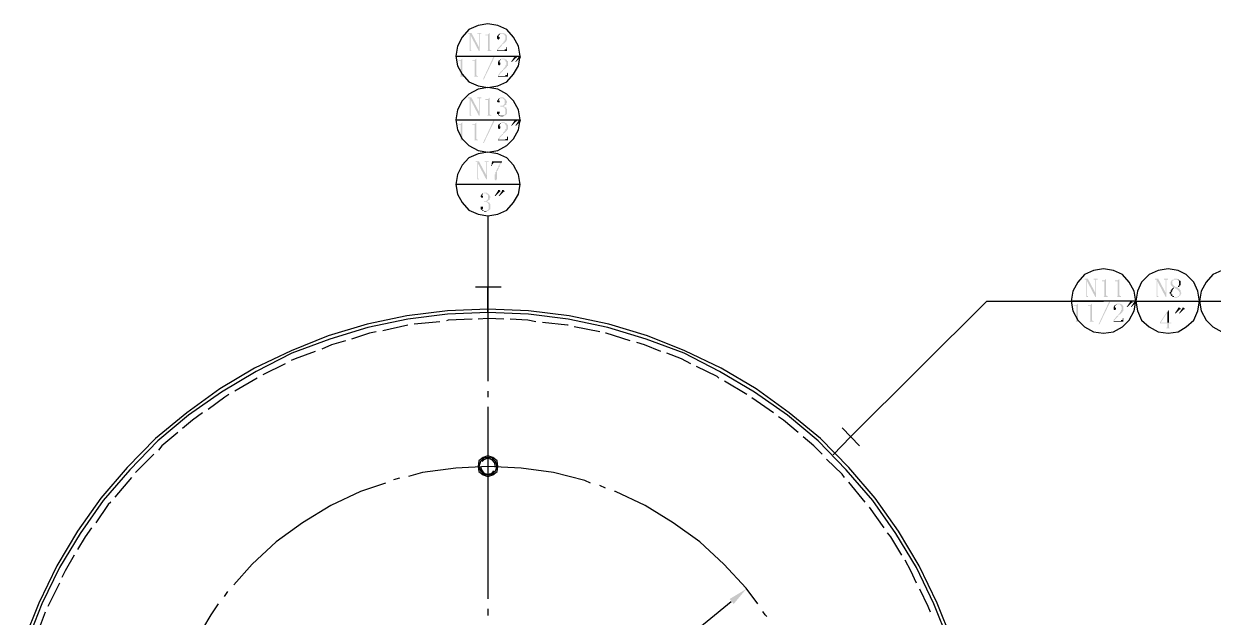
# Model space of a CAD drawing. Extents: x 51 to 246, y 3 to 417.
# Drawn here: x 85.8 to 146.7, y 130.6 to 160.9 of the extents above; entities that cross this region are included whole.
import ezdxf

# ---------------------------------------------------------------- set-up
doc = ezdxf.new("R2010")
doc.units = 0
doc.header["$MEASUREMENT"] = 0
doc.layers.add('_____1', color=160, linetype='Continuous')

msp = doc.modelspace()

# ---------------------------------------------------------------- hatches: boundary and pattern name
at = {"layer": '_____1'}
for points in [[(108.712, 160.443), (108.543, 160.443), (108.543, 160.401), (108.627, 160.401), (108.627, 160.358), (108.67, 160.316), (109.093, 159.512), (109.093, 159.723)], [(108.627, 160.358), (108.627, 159.512), (108.543, 159.512), (108.754, 159.512), (108.712, 159.512), (108.712, 159.554), (108.67, 159.554), (108.67, 160.316)], [(109.22, 160.443), (109.008, 160.443), (109.008, 160.401), (109.093, 160.401), (109.093, 159.512), (109.135, 159.512), (109.135, 160.401), (109.22, 160.401)], [(109.643, 160.443), (109.559, 160.358), (109.432, 160.358), (109.432, 160.316), (109.559, 160.316), (109.559, 159.554), (109.516, 159.512), (109.432, 159.512), (109.813, 159.512), (109.728, 159.512), (109.728, 159.554), (109.686, 159.554), (109.643, 159.596)], [(110.278, 160.443), (110.194, 160.443), (110.194, 160.401), (110.151, 160.401), (110.363, 160.401), (110.363, 160.358), (110.405, 160.358), (110.405, 160.316), (110.448, 160.274), (110.448, 160.104), (110.405, 160.104), (110.405, 160.02), (110.363, 160.02), (110.363, 159.977), (110.278, 159.893), (110.278, 159.85), (110.236, 159.85), (110.236, 159.808), (110.194, 159.808), (110.194, 159.766), (110.151, 159.766), (110.151, 159.723), (110.109, 159.723), (110.109, 159.681), (110.024, 159.596), (110.024, 159.554), (110.067, 159.554), (110.067, 159.596), (110.109, 159.596), (110.109, 159.638), (110.278, 159.808), (110.278, 159.85), (110.321, 159.85), (110.321, 159.893), (110.363, 159.893), (110.49, 160.02), (110.49, 160.062), (110.532, 160.062), (110.532, 160.316), (110.49, 160.316), (110.49, 160.358), (110.448, 160.401), (110.405, 160.401), (110.363, 160.443), (110.321, 160.443)], [(110.151, 160.401), (110.109, 160.358), (110.067, 160.358), (110.067, 160.316), (110.024, 160.274), (110.024, 160.147), (110.067, 160.104), (110.109, 160.104), (110.151, 160.147), (110.151, 160.231), (110.109, 160.231), (110.109, 160.316), (110.194, 160.401), (110.278, 160.401)], [(110.532, 159.723), (110.49, 159.681), (110.49, 159.596), (110.405, 159.596), (110.405, 159.554), (110.024, 159.554), (110.024, 159.512), (110.532, 159.512)], [(108.246, 159.131), (108.162, 159.046), (108.035, 159.046), (108.035, 159.004), (108.162, 159.004), (108.162, 158.242), (108.119, 158.199), (108.035, 158.199), (108.416, 158.199), (108.331, 158.199), (108.331, 158.242), (108.289, 158.242), (108.246, 158.284)], [(108.966, 159.131), (108.881, 159.046), (108.754, 159.046), (108.754, 159.004), (108.881, 159.004), (108.881, 158.242), (108.839, 158.199), (108.754, 158.199), (109.135, 158.199), (109.051, 158.199), (109.051, 158.242), (109.008, 158.242), (108.966, 158.284)], [(110.321, 159.131), (110.236, 159.131), (110.236, 159.088), (110.194, 159.088), (110.405, 159.088), (110.405, 159.046), (110.448, 159.046), (110.448, 159.004), (110.49, 158.961), (110.49, 158.792), (110.448, 158.792), (110.448, 158.707), (110.405, 158.707), (110.405, 158.665), (110.321, 158.58), (110.321, 158.538), (110.278, 158.538), (110.278, 158.496), (110.236, 158.496), (110.236, 158.453), (110.194, 158.453), (110.194, 158.411), (110.151, 158.411), (110.151, 158.369), (110.067, 158.284), (110.067, 158.242), (110.109, 158.242), (110.109, 158.284), (110.151, 158.284), (110.151, 158.326), (110.321, 158.496), (110.321, 158.538), (110.363, 158.538), (110.363, 158.58), (110.405, 158.58), (110.532, 158.707), (110.532, 158.75), (110.575, 158.75), (110.575, 159.004), (110.532, 159.004), (110.532, 159.046), (110.49, 159.088), (110.448, 159.088), (110.405, 159.131), (110.363, 159.131)], [(110.194, 159.088), (110.151, 159.046), (110.109, 159.046), (110.109, 159.004), (110.067, 158.961), (110.067, 158.834), (110.109, 158.792), (110.151, 158.792), (110.194, 158.834), (110.194, 158.919), (110.151, 158.919), (110.151, 159.004), (110.236, 159.088), (110.321, 159.088)], [(110.956, 159.258), (110.913, 159.258), (110.913, 159.215), (110.744, 158.961), (110.786, 158.961), (110.998, 159.173), (111.04, 159.173), (111.04, 159.215), (110.998, 159.258)], [(111.167, 159.258), (111.125, 159.258), (111.125, 159.215), (110.956, 158.961), (110.998, 158.961), (111.21, 159.173), (111.252, 159.173), (111.252, 159.215), (111.21, 159.258)], [(110.575, 158.411), (110.532, 158.369), (110.532, 158.284), (110.448, 158.284), (110.448, 158.242), (110.067, 158.242), (110.067, 158.199), (110.575, 158.199)], [(108.712, 157.141), (108.543, 157.141), (108.543, 157.099), (108.627, 157.099), (108.627, 157.056), (108.67, 157.014), (109.093, 156.21), (109.093, 156.421)], [(108.627, 157.056), (108.627, 156.21), (108.543, 156.21), (108.754, 156.21), (108.712, 156.21), (108.712, 156.252), (108.67, 156.252), (108.67, 157.014)], [(109.22, 157.141), (109.008, 157.141), (109.008, 157.099), (109.093, 157.099), (109.093, 156.21), (109.135, 156.21), (109.135, 157.099), (109.22, 157.099)], [(109.643, 157.141), (109.559, 157.056), (109.432, 157.056), (109.432, 157.014), (109.559, 157.014), (109.559, 156.252), (109.516, 156.21), (109.432, 156.21), (109.813, 156.21), (109.728, 156.21), (109.728, 156.252), (109.686, 156.252), (109.643, 156.294)], [(110.151, 157.099), (110.109, 157.099), (110.109, 157.056), (110.067, 157.056), (110.067, 157.014), (110.024, 156.972), (110.024, 156.929), (110.067, 156.887), (110.151, 156.887), (110.151, 156.972), (110.109, 156.972), (110.109, 157.014), (110.151, 157.056), (110.151, 157.099), (110.236, 157.099)], [(110.278, 157.141), (110.194, 157.141), (110.151, 157.099), (110.321, 157.099), (110.321, 157.056), (110.363, 157.056), (110.405, 157.014), (110.405, 156.802), (110.321, 156.718), (110.194, 156.718), (110.194, 156.675), (110.321, 156.675), (110.363, 156.633), (110.405, 156.633), (110.405, 156.591), (110.448, 156.548), (110.448, 156.294), (110.405, 156.294), (110.405, 156.252), (110.363, 156.252), (110.321, 156.21), (110.236, 156.21), (110.448, 156.21), (110.448, 156.252), (110.49, 156.252), (110.49, 156.294), (110.532, 156.294), (110.532, 156.548), (110.49, 156.591), (110.49, 156.633), (110.448, 156.633), (110.405, 156.675), (110.363, 156.675), (110.363, 156.718), (110.405, 156.718), (110.448, 156.76), (110.49, 156.76), (110.49, 156.845), (110.532, 156.887), (110.532, 156.929), (110.49, 156.972), (110.49, 157.014), (110.405, 157.099), (110.363, 157.099), (110.363, 157.141), (110.321, 157.141)], [(110.067, 156.421), (110.024, 156.421), (110.024, 156.294), (110.067, 156.294), (110.067, 156.252), (110.109, 156.252), (110.109, 156.21), (110.194, 156.21), (110.194, 156.167), (110.321, 156.167), (110.363, 156.21), (110.405, 156.21), (110.194, 156.21), (110.151, 156.252), (110.109, 156.252), (110.109, 156.294), (110.151, 156.337), (110.151, 156.421), (110.109, 156.421)], [(108.246, 155.871), (108.162, 155.786), (108.035, 155.786), (108.035, 155.744), (108.162, 155.744), (108.162, 154.982), (108.119, 154.94), (108.035, 154.94), (108.416, 154.94), (108.331, 154.94), (108.331, 154.982), (108.289, 154.982), (108.246, 155.024)], [(108.966, 155.871), (108.881, 155.786), (108.754, 155.786), (108.754, 155.744), (108.881, 155.744), (108.881, 154.982), (108.839, 154.94), (108.754, 154.94), (109.135, 154.94), (109.051, 154.94), (109.051, 154.982), (109.008, 154.982), (108.966, 155.024)], [(110.321, 155.871), (110.236, 155.871), (110.236, 155.829), (110.194, 155.829), (110.405, 155.829), (110.405, 155.786), (110.448, 155.786), (110.448, 155.744), (110.49, 155.702), (110.49, 155.532), (110.448, 155.532), (110.448, 155.448), (110.405, 155.448), (110.405, 155.405), (110.321, 155.321), (110.321, 155.278), (110.278, 155.278), (110.278, 155.236), (110.236, 155.236), (110.236, 155.194), (110.194, 155.194), (110.194, 155.151), (110.151, 155.151), (110.151, 155.109), (110.067, 155.024), (110.067, 154.982), (110.109, 154.982), (110.109, 155.024), (110.151, 155.024), (110.151, 155.067), (110.321, 155.236), (110.321, 155.278), (110.363, 155.278), (110.363, 155.321), (110.405, 155.321), (110.532, 155.448), (110.532, 155.49), (110.575, 155.49), (110.575, 155.744), (110.532, 155.744), (110.532, 155.786), (110.49, 155.829), (110.448, 155.829), (110.405, 155.871), (110.363, 155.871)], [(110.194, 155.829), (110.151, 155.786), (110.109, 155.786), (110.109, 155.744), (110.067, 155.702), (110.067, 155.575), (110.109, 155.532), (110.151, 155.532), (110.194, 155.575), (110.194, 155.659), (110.151, 155.659), (110.151, 155.744), (110.236, 155.829), (110.321, 155.829)], [(110.956, 155.998), (110.913, 155.998), (110.913, 155.956), (110.744, 155.702), (110.786, 155.702), (110.998, 155.913), (111.04, 155.913), (111.04, 155.956), (110.998, 155.998)], [(111.167, 155.998), (111.125, 155.998), (111.125, 155.956), (110.956, 155.702), (110.998, 155.702), (111.21, 155.913), (111.252, 155.913), (111.252, 155.956), (111.21, 155.998)], [(110.575, 155.151), (110.532, 155.109), (110.532, 155.024), (110.448, 155.024), (110.448, 154.982), (110.067, 154.982), (110.067, 154.94), (110.575, 154.94)], [(109.093, 153.881), (108.924, 153.881), (108.924, 153.839), (109.008, 153.839), (109.008, 153.797), (109.051, 153.754), (109.474, 152.95), (109.474, 153.162)], [(109.008, 153.797), (109.008, 152.95), (108.924, 152.95), (109.135, 152.95), (109.093, 152.95), (109.093, 152.992), (109.051, 152.992), (109.051, 153.754)], [(109.601, 153.881), (109.389, 153.881), (109.389, 153.839), (109.474, 153.839), (109.474, 152.95), (109.516, 152.95), (109.516, 153.839), (109.601, 153.839)], [(110.278, 153.881), (109.77, 153.881), (109.728, 153.627), (109.77, 153.627), (109.77, 153.712), (109.813, 153.712), (109.813, 153.754), (109.855, 153.797), (110.236, 153.797), (110.278, 153.839)], [(110.236, 153.797), (110.194, 153.797), (110.151, 153.754), (110.151, 153.712), (110.109, 153.67), (110.109, 153.627), (110.067, 153.585), (110.067, 153.543), (110.024, 153.5), (110.024, 153.458), (109.982, 153.416), (109.982, 153.331), (109.94, 153.331), (109.94, 153.204), (109.897, 153.204), (109.897, 152.95), (109.94, 152.908), (109.982, 152.908), (109.982, 152.95), (110.024, 152.95), (110.024, 153.373), (110.067, 153.416), (110.067, 153.458), (110.109, 153.5), (110.109, 153.585), (110.151, 153.585), (110.151, 153.67), (110.194, 153.712), (110.194, 153.754), (110.236, 153.754)], [(109.305, 152.23), (109.262, 152.23), (109.262, 152.188), (109.22, 152.188), (109.22, 152.146), (109.178, 152.103), (109.178, 152.061), (109.22, 152.019), (109.305, 152.019), (109.305, 152.103), (109.262, 152.103), (109.262, 152.146), (109.305, 152.188), (109.305, 152.23), (109.389, 152.23)], [(109.432, 152.273), (109.347, 152.273), (109.305, 152.23), (109.474, 152.23), (109.474, 152.188), (109.516, 152.188), (109.559, 152.146), (109.559, 151.934), (109.474, 151.849), (109.347, 151.849), (109.347, 151.807), (109.474, 151.807), (109.516, 151.765), (109.559, 151.765), (109.559, 151.722), (109.601, 151.68), (109.601, 151.426), (109.559, 151.426), (109.559, 151.384), (109.516, 151.384), (109.474, 151.341), (109.389, 151.341), (109.601, 151.341), (109.601, 151.384), (109.643, 151.384), (109.643, 151.426), (109.686, 151.426), (109.686, 151.68), (109.643, 151.722), (109.643, 151.765), (109.601, 151.765), (109.559, 151.807), (109.516, 151.807), (109.516, 151.849), (109.559, 151.849), (109.601, 151.892), (109.643, 151.892), (109.643, 151.976), (109.686, 152.019), (109.686, 152.061), (109.643, 152.103), (109.643, 152.146), (109.559, 152.23), (109.516, 152.23), (109.516, 152.273), (109.474, 152.273)], [(110.109, 152.4), (110.067, 152.4), (110.067, 152.357), (109.897, 152.103), (109.94, 152.103), (110.151, 152.315), (110.194, 152.315), (110.194, 152.357), (110.151, 152.4)], [(110.321, 152.4), (110.278, 152.4), (110.278, 152.357), (110.109, 152.103), (110.151, 152.103), (110.363, 152.315), (110.405, 152.315), (110.405, 152.357), (110.363, 152.4)], [(109.22, 151.553), (109.178, 151.553), (109.178, 151.426), (109.22, 151.426), (109.22, 151.384), (109.262, 151.384), (109.262, 151.341), (109.347, 151.341), (109.347, 151.299), (109.474, 151.299), (109.516, 151.341), (109.559, 151.341), (109.347, 151.341), (109.305, 151.384), (109.262, 151.384), (109.262, 151.426), (109.305, 151.468), (109.305, 151.553), (109.262, 151.553)], [(140.25, 147.87), (140.081, 147.87), (140.081, 147.828), (140.166, 147.828), (140.166, 147.785), (140.208, 147.743), (140.631, 146.938), (140.631, 147.15)], [(140.166, 147.785), (140.166, 146.938), (140.081, 146.938), (140.293, 146.938), (140.25, 146.938), (140.25, 146.981), (140.208, 146.981), (140.208, 147.743)], [(140.758, 147.87), (140.547, 147.87), (140.547, 147.828), (140.631, 147.828), (140.631, 146.938), (140.674, 146.938), (140.674, 147.828), (140.758, 147.828)], [(141.182, 147.87), (141.097, 147.785), (140.97, 147.785), (140.97, 147.743), (141.097, 147.743), (141.097, 146.981), (141.055, 146.938), (140.97, 146.938), (141.351, 146.938), (141.266, 146.938), (141.266, 146.981), (141.224, 146.981), (141.182, 147.023)], [(141.859, 147.87), (141.774, 147.785), (141.647, 147.785), (141.647, 147.743), (141.774, 147.743), (141.774, 146.981), (141.732, 146.938), (141.647, 146.938), (142.028, 146.938), (141.944, 146.938), (141.944, 146.981), (141.901, 146.981), (141.859, 147.023)], [(143.849, 147.87), (143.679, 147.87), (143.679, 147.828), (143.764, 147.828), (143.764, 147.785), (143.806, 147.743), (144.23, 146.938), (144.23, 147.15)], [(143.764, 147.785), (143.764, 146.938), (143.679, 146.938), (143.891, 146.938), (143.849, 146.938), (143.849, 146.981), (143.806, 146.981), (143.806, 147.743)], [(144.357, 147.87), (144.145, 147.87), (144.145, 147.828), (144.23, 147.828), (144.23, 146.938), (144.272, 146.938), (144.272, 147.828), (144.357, 147.828)], [(144.611, 147.404), (144.526, 147.32), (144.526, 147.277), (144.484, 147.277), (144.484, 147.193), (144.441, 147.193), (144.441, 147.108), (144.484, 147.108), (144.484, 147.023), (144.526, 146.981), (144.568, 146.981), (144.568, 146.938), (144.738, 146.938), (144.653, 146.938), (144.653, 146.981), (144.611, 146.981), (144.568, 147.023), (144.568, 147.066), (144.526, 147.066), (144.526, 147.193), (144.568, 147.235), (144.568, 147.277), (144.611, 147.32), (144.611, 147.362), (144.653, 147.362), (144.653, 147.404)], [(144.738, 147.87), (144.653, 147.87), (144.653, 147.828), (144.568, 147.828), (144.568, 147.785), (144.526, 147.785), (144.526, 147.743), (144.484, 147.701), (144.484, 147.574), (144.526, 147.531), (144.526, 147.489), (144.568, 147.489), (144.568, 147.447), (144.611, 147.447), (144.653, 147.404), (144.611, 147.404), (144.695, 147.404), (144.738, 147.362), (144.78, 147.362), (144.78, 147.32), (144.822, 147.32), (144.907, 147.235), (144.907, 147.193), (144.949, 147.193), (144.949, 147.066), (144.907, 147.023), (144.907, 146.981), (144.865, 146.981), (144.822, 146.938), (144.611, 146.938), (144.653, 146.938), (144.695, 146.896), (144.822, 146.896), (144.865, 146.938), (144.907, 146.938), (144.907, 146.981), (144.949, 146.981), (144.949, 147.023), (144.992, 147.023), (144.992, 147.108), (145.034, 147.108), (145.034, 147.15), (144.992, 147.193), (144.992, 147.277), (144.949, 147.32), (144.949, 147.362), (144.907, 147.362), (144.865, 147.404), (144.822, 147.404), (144.865, 147.447), (144.738, 147.447), (144.695, 147.489), (144.653, 147.489), (144.653, 147.531), (144.611, 147.531), (144.611, 147.574), (144.568, 147.574), (144.568, 147.743), (144.611, 147.785), (144.653, 147.785), (144.653, 147.828), (144.865, 147.828), (144.822, 147.87), (144.78, 147.87)], [(144.865, 147.828), (144.738, 147.828), (144.822, 147.828), (144.865, 147.785), (144.907, 147.785), (144.907, 147.658), (144.949, 147.658), (144.907, 147.616), (144.907, 147.531), (144.865, 147.489), (144.865, 147.447), (144.78, 147.447), (144.907, 147.447), (144.949, 147.489), (144.949, 147.531), (144.992, 147.531), (144.992, 147.743), (144.949, 147.785), (144.907, 147.785), (144.907, 147.828)], [(142.452, 146.727), (142.409, 146.727), (142.409, 146.685), (142.24, 146.431), (142.282, 146.431), (142.494, 146.642), (142.536, 146.642), (142.536, 146.685), (142.494, 146.727)], [(142.663, 146.727), (142.621, 146.727), (142.621, 146.685), (142.452, 146.431), (142.494, 146.431), (142.706, 146.642), (142.748, 146.642), (142.748, 146.685), (142.706, 146.727)], [(139.742, 146.6), (139.658, 146.515), (139.531, 146.515), (139.531, 146.473), (139.658, 146.473), (139.658, 145.711), (139.615, 145.669), (139.531, 145.669), (139.912, 145.669), (139.827, 145.669), (139.827, 145.711), (139.785, 145.711), (139.742, 145.753)], [(140.462, 146.6), (140.377, 146.515), (140.25, 146.515), (140.25, 146.473), (140.377, 146.473), (140.377, 145.711), (140.335, 145.669), (140.25, 145.669), (140.631, 145.669), (140.547, 145.669), (140.547, 145.711), (140.504, 145.711), (140.462, 145.753)], [(141.817, 146.6), (141.732, 146.6), (141.732, 146.558), (141.69, 146.558), (141.901, 146.558), (141.901, 146.515), (141.944, 146.515), (141.944, 146.473), (141.986, 146.431), (141.986, 146.261), (141.944, 146.261), (141.944, 146.177), (141.901, 146.177), (141.901, 146.134), (141.817, 146.05), (141.817, 146.007), (141.774, 146.007), (141.774, 145.965), (141.732, 145.965), (141.732, 145.923), (141.69, 145.923), (141.69, 145.88), (141.647, 145.88), (141.647, 145.838), (141.563, 145.753), (141.563, 145.711), (141.605, 145.711), (141.605, 145.753), (141.647, 145.753), (141.647, 145.796), (141.817, 145.965), (141.817, 146.007), (141.859, 146.007), (141.859, 146.05), (141.901, 146.05), (142.028, 146.177), (142.028, 146.219), (142.071, 146.219), (142.071, 146.473), (142.028, 146.473), (142.028, 146.515), (141.986, 146.558), (141.944, 146.558), (141.901, 146.6), (141.859, 146.6)], [(141.69, 146.558), (141.647, 146.515), (141.605, 146.515), (141.605, 146.473), (141.563, 146.431), (141.563, 146.304), (141.605, 146.261), (141.647, 146.261), (141.69, 146.304), (141.69, 146.388), (141.647, 146.388), (141.647, 146.473), (141.732, 146.558), (141.817, 146.558)], [(144.399, 146.261), (144.357, 146.261), (143.933, 145.626), (143.933, 145.584), (144.314, 145.584), (144.314, 145.372), (144.272, 145.372), (144.272, 145.33), (144.145, 145.33), (144.526, 145.33), (144.441, 145.33), (144.399, 145.372), (144.399, 145.584), (144.526, 145.584), (144.526, 145.626), (143.976, 145.626), (144.314, 146.134)], [(144.399, 146.261), (144.314, 146.134), (144.314, 145.626), (143.976, 145.626), (144.399, 145.626)], [(144.907, 146.388), (144.865, 146.388), (144.865, 146.346), (144.695, 146.092), (144.738, 146.092), (144.949, 146.304), (144.992, 146.304), (144.992, 146.346), (144.949, 146.388)], [(145.119, 146.388), (145.076, 146.388), (145.076, 146.346), (144.907, 146.092), (144.949, 146.092), (145.161, 146.304), (145.203, 146.304), (145.203, 146.346), (145.161, 146.388)], [(142.071, 145.88), (142.028, 145.838), (142.028, 145.753), (141.944, 145.753), (141.944, 145.711), (141.563, 145.711), (141.563, 145.669), (142.071, 145.669)], [(121.92, 131.487), (122.132, 131.233), (122.767, 131.995)]]:
    msp.add_hatch(color=7, dxfattribs=at).paths.add_polyline_path(points, is_closed=False)
for points in [[(109.347, 158.072), (109.305, 158.072), (109.855, 159.258), (109.897, 159.215)], [(109.347, 154.813), (109.305, 154.813), (109.855, 155.998), (109.897, 155.956)], [(140.843, 145.542), (140.801, 145.542), (141.351, 146.727), (141.393, 146.685)]]:
    msp.add_hatch(color=7, dxfattribs=at).paths.add_polyline_path(points)

# ---------------------------------------------------------------- linework, layer by layer
at = {"layer": '_____1', "color": 7}
for p, q in [((109.559, 151.087), (109.559, 142.621)), ((108.924, 147.447), (110.236, 147.447)), ((109.559, 146.134), (109.559, 147.447)), ((105.452, 145.499), (104.182, 145.203)), ((107.103, 145.669), (105.791, 145.542)), ((115.274, 145.16), (113.961, 145.415)), ((99.187, 143.51), (98.044, 142.959)), ((97.748, 142.79), (96.605, 142.113)), ((122.809, 141.943), (121.666, 142.621)), ((109.559, 142.113), (109.559, 141.816)), ((109.559, 141.308), (109.559, 131.487)), ((124.164, 141.012), (123.063, 141.774)), ((127.677, 140.25), (128.566, 139.319)), ((127.212, 138.853), (128.101, 139.784)), ((92.456, 138.895), (91.525, 137.964)), ((109.559, 138.684), (109.559, 137.879)), ((109.897, 138.26), (109.982, 138.26)), ((91.313, 137.71), (90.466, 136.694)), ((105.029, 137.668), (104.733, 137.583)), ((115.57, 137.16), (115.274, 137.287)), ((128.863, 136.44), (128.016, 137.456)), ((129.836, 135.128), (129.074, 136.186)), ((87.63, 132.291), (87.037, 131.106)), ((96.224, 131.868), (96.054, 131.614)), ((97.113, 111.04), (122.005, 131.36)), ((109.559, 130.979), (109.559, 130.64)), ((86.91, 130.81), (86.445, 129.582))]:
    msp.add_line(p, q, dxfattribs=at)
for points in [[(107.908, 159.258), (111.21, 159.258), (111.125, 159.766), (110.871, 160.231), (110.532, 160.612), (110.067, 160.824), (109.559, 160.909), (109.051, 160.824), (108.585, 160.612), (108.246, 160.231), (107.992, 159.766), (107.908, 159.258), (107.992, 158.75), (108.246, 158.326), (108.585, 157.945), (109.051, 157.734), (109.559, 157.649), (110.067, 157.734), (110.532, 157.945), (110.871, 158.326), (111.125, 158.75), (111.21, 159.258)], [(107.908, 155.998), (111.21, 155.998), (111.125, 156.506), (110.871, 156.972), (110.532, 157.31), (110.067, 157.564), (109.559, 157.649), (109.051, 157.564), (108.585, 157.31), (108.246, 156.972), (107.992, 156.506), (107.908, 155.998), (107.992, 155.49), (108.246, 155.024), (108.585, 154.685), (109.051, 154.432), (109.559, 154.347), (110.067, 154.432), (110.532, 154.685), (110.871, 155.024), (111.125, 155.49), (111.21, 155.998)], [(111.21, 152.696), (111.125, 153.204), (110.871, 153.67), (110.532, 154.051), (110.067, 154.262), (109.559, 154.347), (109.051, 154.262), (108.585, 154.051), (108.246, 153.67), (107.992, 153.204), (107.908, 152.696), (107.992, 152.188), (108.246, 151.765), (108.585, 151.384), (109.051, 151.172), (109.559, 151.087), (110.067, 151.172), (110.532, 151.384), (110.871, 151.765), (111.125, 152.188), (111.21, 152.696), (107.908, 152.696)], [(142.706, 146.727), (142.621, 147.235), (142.367, 147.701), (142.028, 148.082), (141.563, 148.293), (141.055, 148.378), (140.547, 148.293), (140.081, 148.082), (139.742, 147.701), (139.488, 147.235), (139.404, 146.727), (139.488, 146.219), (139.742, 145.753), (140.081, 145.415), (140.547, 145.16), (141.055, 145.076), (141.563, 145.16), (142.028, 145.415), (142.367, 145.753), (142.621, 146.219), (142.706, 146.727), (139.404, 146.727)], [(142.706, 146.727), (145.965, 146.727), (145.881, 147.235), (145.669, 147.701), (145.288, 148.082), (144.865, 148.293), (144.357, 148.378), (143.849, 148.293), (143.383, 148.082), (143.002, 147.701), (142.79, 147.235), (142.706, 146.727), (142.79, 146.219), (143.002, 145.753), (143.383, 145.415), (143.849, 145.16), (144.357, 145.076), (144.865, 145.16), (145.288, 145.415), (145.669, 145.753), (145.881, 146.219), (145.965, 146.727)], [(145.965, 146.727), (149.267, 146.727), (149.183, 147.235), (148.929, 147.701), (148.59, 148.082), (148.124, 148.293), (147.616, 148.378), (147.108, 148.293), (146.643, 148.082), (146.304, 147.701), (146.05, 147.235), (145.965, 146.727), (146.05, 146.219), (146.304, 145.753), (146.643, 145.415), (147.108, 145.16), (147.616, 145.076), (148.124, 145.16), (148.59, 145.415), (148.929, 145.753), (149.183, 146.219), (149.267, 146.727)], [(128.101, 139.784), (135.086, 146.727), (141.055, 146.727)], [(133.308, 129.37), (132.546, 131.275), (131.614, 133.18), (130.556, 134.958), (129.371, 136.652), (128.016, 138.218), (126.577, 139.7), (124.968, 141.012), (123.275, 142.24), (121.497, 143.298), (119.634, 144.187), (117.729, 144.949), (115.739, 145.542), (113.707, 145.965), (111.633, 146.219), (109.559, 146.304), (107.484, 146.219), (105.41, 145.965), (103.378, 145.542), (101.388, 144.949), (99.483, 144.187), (97.621, 143.298), (95.843, 142.24), (94.149, 141.012), (92.541, 139.7), (91.101, 138.218), (89.747, 136.652), (88.561, 134.958), (87.503, 133.18), (86.572, 131.275), (85.81, 129.37)], [(133.138, 129.328), (132.376, 131.233), (131.487, 133.096), (130.429, 134.831), (129.244, 136.525), (127.889, 138.091), (126.45, 139.573), (124.883, 140.885), (123.19, 142.07), (121.412, 143.129), (119.592, 144.06), (117.644, 144.78), (115.697, 145.372), (113.665, 145.796), (111.633, 146.05), (109.559, 146.134), (107.484, 146.05), (105.452, 145.796), (103.42, 145.372), (101.473, 144.78), (99.526, 144.06), (97.705, 143.129), (95.927, 142.07), (94.234, 140.885), (92.668, 139.573), (91.228, 138.091), (89.874, 136.525), (88.688, 134.831), (87.63, 133.096), (86.741, 131.233), (85.979, 129.328)], [(108.754, 145.796), (107.527, 145.753), (107.442, 145.711)], [(110.363, 145.796), (109.559, 145.838), (109.051, 145.796)], [(112.014, 145.669), (111.591, 145.753), (110.702, 145.796)], [(113.665, 145.499), (113.623, 145.499), (112.353, 145.626)], [(103.844, 145.16), (103.505, 145.076), (102.574, 144.78)], [(116.84, 144.695), (115.612, 145.076), (115.57, 145.076)], [(102.277, 144.695), (101.558, 144.483), (101.05, 144.272)], [(118.406, 144.145), (117.56, 144.483), (117.179, 144.61)], [(100.711, 144.145), (99.695, 143.763), (99.483, 143.679)], [(119.93, 143.51), (119.465, 143.763), (118.703, 144.06)], [(121.37, 142.79), (121.285, 142.875), (120.227, 143.383)], [(96.308, 141.943), (96.097, 141.816), (95.25, 141.181)], [(94.954, 141.012), (94.446, 140.631), (93.938, 140.208)], [(125.434, 139.996), (124.672, 140.631), (124.418, 140.8)], [(93.684, 139.996), (92.879, 139.319), (92.71, 139.107)], [(126.661, 138.895), (126.238, 139.319), (125.688, 139.784)], [(114.808, 137.413), (114.512, 137.541), (112.903, 137.964), (111.252, 138.176), (109.559, 138.26), (107.908, 138.176), (106.214, 137.964), (105.495, 137.752)], [(109.178, 138.26), (109.22, 138.091), (109.347, 137.922), (109.559, 137.879), (109.77, 137.922), (109.855, 138.049)], [(109.94, 138.26), (109.897, 138.472), (109.77, 138.599), (109.559, 138.684), (109.347, 138.599), (109.262, 138.514)], [(127.804, 137.71), (127.677, 137.879), (126.873, 138.641)], [(104.309, 137.413), (103.039, 136.99), (101.515, 136.271), (100.076, 135.382), (98.721, 134.408), (97.494, 133.265), (96.562, 132.207)], [(123.359, 131.233), (122.767, 132.037), (121.624, 133.265), (120.396, 134.408), (119.041, 135.382), (117.602, 136.271), (116.078, 136.99), (116.036, 136.99)], [(90.255, 136.44), (90.128, 136.313), (89.493, 135.382)], [(89.281, 135.128), (88.942, 134.662), (88.561, 134.027)], [(130.725, 133.731), (130.175, 134.662), (130.006, 134.874)], [(88.392, 133.731), (87.926, 132.926), (87.757, 132.588)], [(131.487, 132.291), (131.191, 132.926), (130.895, 133.477)], [(132.207, 130.81), (132.08, 131.106), (131.657, 131.995)], [(95.758, 131.233), (95.377, 130.683), (94.53, 129.243), (93.811, 127.762), (93.218, 126.153), (92.837, 124.544), (92.583, 122.893), (92.541, 122.47)], [(123.825, 130.598), (123.74, 130.683), (123.613, 130.852)]]:
    msp.add_lwpolyline(points, dxfattribs=at)
for points in [[(110.067, 138.26), (110.024, 138.557), (109.813, 138.726), (109.559, 138.81), (109.305, 138.726), (109.093, 138.557), (109.051, 138.26), (109.093, 138.006), (109.305, 137.837), (109.559, 137.752), (109.813, 137.837), (110.024, 138.006)], [(110.024, 138.26), (109.94, 138.514), (109.77, 138.684), (109.559, 138.726), (109.347, 138.684), (109.178, 138.514), (109.093, 138.26), (109.178, 138.049), (109.347, 137.879), (109.559, 137.837), (109.77, 137.879), (109.94, 138.049)]]:
    msp.add_lwpolyline(points, close=True, dxfattribs=at)

doc.saveas('drawing.dxf')
